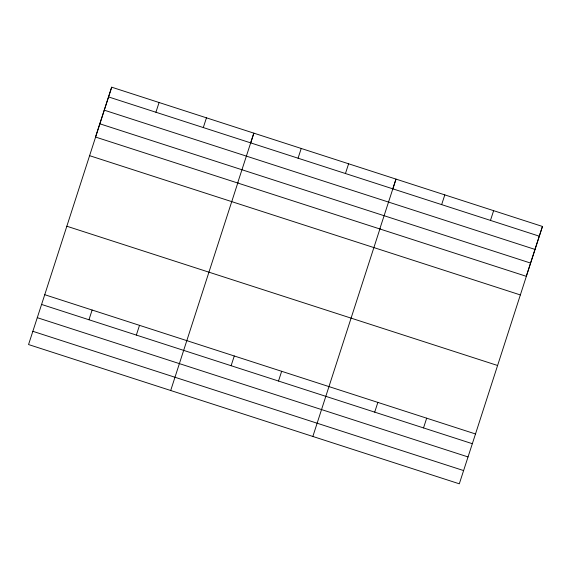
<?xml version="1.0" encoding="UTF-8"?>
<svg xmlns="http://www.w3.org/2000/svg" width="571" height="571" viewBox="0 0 571 571"><rect width="100%" height="100%" fill="white"/><g stroke="black" fill="none" stroke-linecap="round" stroke-linejoin="round"><path stroke-width="0.86" d="M44.745 294.707L111.695 87.192L542.45 226.451L475.5 433.967L459.305 483.808L28.55 344.549L44.745 294.707L475.5 433.967M237.95 182.42L170.7 390.5M250.612 143.171L253.845 133.15L237.65 182.984M380.093 228.379L312.851 436.458M392.762 189.129L395.996 179.108L379.801 228.942M111.695 87.192L95.5 137.033L526.255 276.293L542.45 226.451M155.912 112.244L159.081 102.516M88.962 319.76L92.124 310.032M203.297 127.561L206.459 117.833M136.348 335.077L139.51 325.349M298.062 158.203L301.224 148.467M231.112 365.718L234.274 355.983M345.448 173.52L348.61 163.784M278.498 381.035L281.66 371.3M441.647 204.625L444.809 194.889M374.697 412.141L377.859 402.405M490.468 220.406L493.63 210.67M423.518 427.922L426.68 418.186M108.533 96.927L539.288 236.187M104.229 110.16L534.984 249.42M99.804 123.793L530.559 263.06M89.597 155.676L520.359 294.936M66.836 226.23L497.591 365.49M41.583 304.443L472.338 443.703M37.279 317.676L468.034 456.936M32.847 331.308L463.609 470.575"/></g></svg>
